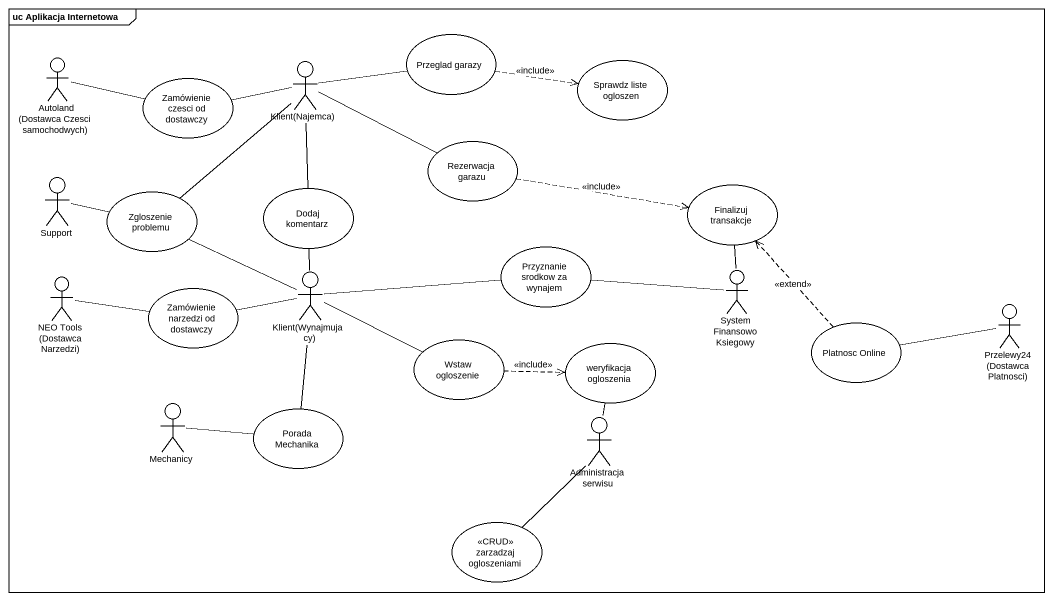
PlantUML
@startuml
mainframe uc Aplikacja Internetowa
usecase "Przeglad garazy" as Przeglad_garazy
actor "Autoland (Dostawca Czesci samochodwych)" as Autoland_Dostawca_Czesci
usecase "Zamówienie czesci od dostawczy" as Zamówienie_czesci_od
actor "Klient(Najemca)" as Klient_Najemca
usecase "Sprawdz liste ogloszen" as Sprawdz_liste_ogloszen
usecase "Rezerwacja garazu" as Rezerwacja_garazu
actor Support
usecase "Zgloszenie problemu" as Zgloszenie_problemu
usecase "Dodaj komentarz" as Dodaj_komentarz
usecase "Finalizuj transakcje" as Finalizuj_transakcje
actor "NEO Tools (Dostawca Narzedzi)" as NEO_Tools_Dostawca_Narzedzi
actor "Klient(Wynajmujacy)" as Klient_Wynajmujacy
usecase "Przyznanie srodkow za wynajem" as Przyznanie_srodkow_za
actor "System Finansowo Ksiegowy" as System_Finansowo_Ksiegowy
usecase "Zamówienie narzedzi od dostawczy" as Zamówienie_narzedzi_od
actor "Przelewy24 (Dostawca Platnosci)" as Przelewy24_Dostawca
usecase "Wstaw ogloszenie" as Wstaw_ogloszenie
usecase "weryfikacja ogloszenia" as weryfikacja_ogloszenia
usecase "Platnosc Online" as Platnosc_Online
actor Mechanicy
usecase "Porada Mechanika" as Porada_Mechanika
actor "Administracja serwisu" as Administracja_serwisu
usecase "zarzadzaj ogloszeniami" as zarzadzaj_ogloszeniami <<CRUD>>
Przeglad_garazy .right.> Sprawdz_liste_ogloszen : <<include>>
Autoland_Dostawca_Czesci -right- Zamówienie_czesci_od
Zamówienie_czesci_od -right- Klient_Najemca
Klient_Najemca -right- Przeglad_garazy
Klient_Najemca -right- Rezerwacja_garazu
Klient_Najemca -- Dodaj_komentarz
Rezerwacja_garazu .right.> Finalizuj_transakcje : <<include>>
Zgloszenie_problemu -up- Klient_Najemca
Zgloszenie_problemu -left- Support
Zgloszenie_problemu -right- Klient_Wynajmujacy
Finalizuj_transakcje -- System_Finansowo_Ksiegowy
NEO_Tools_Dostawca_Narzedzi -right- Zamówienie_narzedzi_od
Klient_Wynajmujacy -up- Dodaj_komentarz
Klient_Wynajmujacy -right- Wstaw_ogloszenie
Klient_Wynajmujacy -- Porada_Mechanika
Przyznanie_srodkow_za -left- Klient_Wynajmujacy
System_Finansowo_Ksiegowy -left- Przyznanie_srodkow_za
Zamówienie_narzedzi_od -right- Klient_Wynajmujacy
Wstaw_ogloszenie .right.> weryfikacja_ogloszenia : <<include>>
Platnosc_Online .up.> Finalizuj_transakcje : <<extend>>
Platnosc_Online -right- Przelewy24_Dostawca
Porada_Mechanika -left- Mechanicy
Administracja_serwisu -up- weryfikacja_ogloszenia
Administracja_serwisu -- zarzadzaj_ogloszeniami
@enduml
